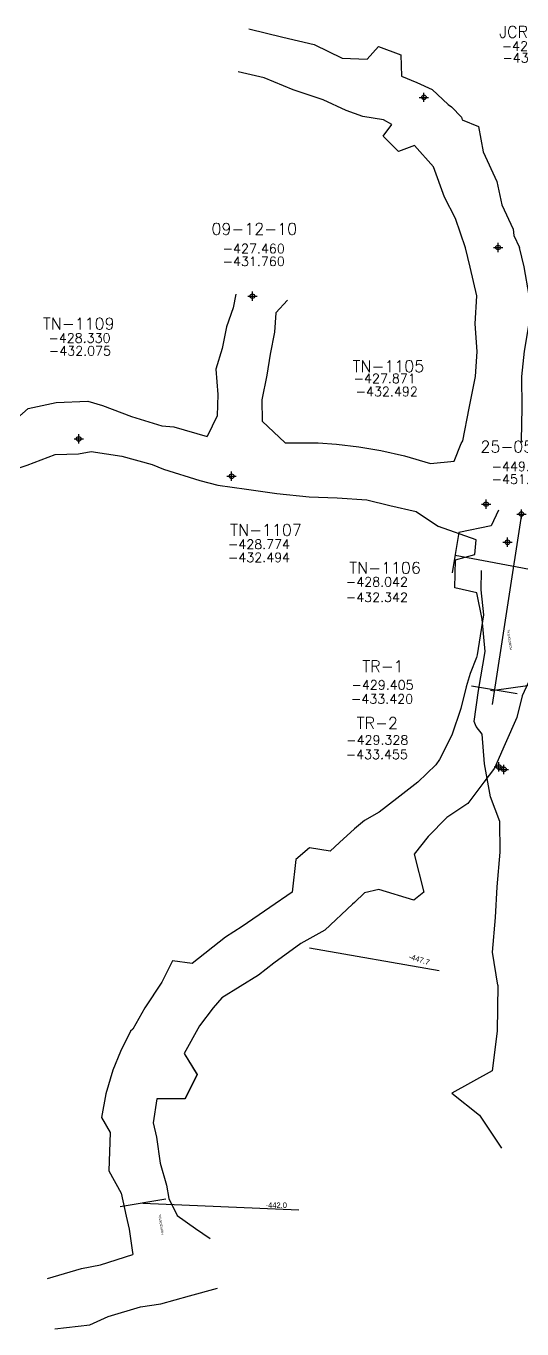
# Model space of a CAD drawing. Extents: x 3 to 13121, y 0 to 10397.
# Drawn here: x 11000.9 to 11054.2, y 9634.1 to 9774.3 of the extents above; entities that cross this region are included whole.
import ezdxf
from ezdxf.enums import TextEntityAlignment as Align

# ---------------------------------------------------------------- set-up
doc = ezdxf.new("R2010")
doc.units = 0
doc.header["$MEASUREMENT"] = 0
doc.header["$PDMODE"] = 34
doc.header["$PDSIZE"] = 0.5
for name, color, linetype in [('F-485-7495-EW-SCR', 4, 'Continuous'), ('F-485-7495-WE-FIC', 138, 'Continuous'), ('R-510-7526-N-SCR', 216, 'Continuous')]:
    doc.layers.add(name, color=color, linetype=linetype)
doc.styles.add('ROMAND', font='romand', dxfattribs={"width": 0.7})
doc.styles.add('ROMANS', font='romans.shx', dxfattribs={"width": 1.65})

# ---------------------------------------------------------------- blocks, each defined once
blk = doc.blocks.new('F2')
blk.add_point((0, 0))
at = {"style": 'ROMAND'}
for tag, height, p in [('NOMBRE', 1.25, (0.2, 6.62)), ('CIELO', 1, (0.14, 4.62)), ('PISO', 1, (0.14, 3.25))]:
    blk.add_attdef(tag, text='', height=height, dxfattribs=at).set_placement(p, align=Align.CENTER)
at = {"style": 'ROMANS', "flags": 1}
for tag, p in [('MINA', (-0.07, -3.26)), ('LOCALIZACION', (-0.07, -4.93)), ('ESTRUCTURA', (-0.07, -6.62)), ('NIVEL', (-0.07, -8.29)), ('OBRA', (-0.07, -10.12)), ('FECHA', (-0.07, -11.79)), ('ATRAS', (-0.07, -13.48)), ('TOPOGRAFO', (2.67, -15.3))]:
    blk.add_attdef(tag, text='', height=1.25, dxfattribs=at).set_placement(p, align=Align.CENTER)

msp = doc.modelspace()

# ---------------------------------------------------------------- linework, layer by layer
at = {"color": 5, "linetype": 'Continuous'}
for points, elevation in [([(11054.19386, 9721.79945), (11051.03888, 9701.28753)], -449.05402), ([(11050.86807, 9702.83159), (11051.27506, 9702.7762)], -447.88916)]:
    msp.add_lwpolyline(points, dxfattribs=dict(at, elevation=elevation))
msp.add_lwpolyline([(11047.05294, 9717.3536), (11058.69664, 9715.18049)], dxfattribs=at)
at = {"color": 0, "linetype": 'Continuous'}
for points, elevation in [([(11051.27596, 9702.85395), (11067.89746, 9705.18045)], -441.999), ([(11053.74378, 9702.42999), (11048.80825, 9703.27938)], -441.999), ([(11053.74378, 9702.42999), (11048.80825, 9703.27938)], -441.999), ([(11031.39768, 9675.09241), (11045.35792, 9672.65291)], -443.34367), ([(11015.92663, 9648.0341), (11010.99337, 9647.2199)], -441.999), ([(11013.46, 9647.627), (11030.22767, 9646.89759)], -441.999)]:
    msp.add_lwpolyline(points, dxfattribs=dict(at, elevation=elevation))
at = {"layer": 'F-485-7495-EW-SCR', "color": 4, "linetype": 'Continuous'}
msp.add_lwpolyline([(11024.84037, 9774.03667), (11028.52382, 9773.12881), (11031.88494, 9772.35423), (11034.91193, 9770.85276), (11037.60332, 9770.77444), (11038.80001, 9772.11459), (11041.20171, 9771.23598), (11041.28044, 9768.93977), (11042.94483, 9768.25613), (11044.57122, 9767.47999), (11046.29725, 9765.87919), (11046.66435, 9765.64617), (11047.72982, 9764.51781), (11047.81435, 9764.23329), (11049.59034, 9763.52243), (11050.09169, 9760.78155), (11051.55714, 9757.60463), (11052.09799, 9755.0819), (11053.29852, 9752.44553), (11053.39108, 9751.77084), (11053.98197, 9750.50032)], dxfattribs=at)
at = {"layer": 'F-485-7495-EW-SCR', "color": 4, "linetype": 'Continuous', "elevation": -429.38554}
msp.add_lwpolyline([(11048.18205, 9750.46976), (11048.18205, 9750.46976), (11047.11333, 9753.60098), (11045.90146, 9755.92436), (11044.72359, 9759.18671), (11042.6885, 9761.47193), (11040.95801, 9760.82396), (11039.31436, 9762.46648), (11040.2418, 9763.73806), (11039.34274, 9764.22221), (11037.11851, 9764.59526), (11035.32367, 9765.22438), (11032.86541, 9766.40059), (11029.62959, 9767.44776), (11026.51907, 9768.76751), (11023.71415, 9769.39593)], dxfattribs=at)
at = {"layer": 'F-485-7495-EW-SCR', "color": 4, "linetype": 'Continuous'}
for points in [[(11047.70589, 9729.40383, -428.2651), (11047.70589, 9729.40383, -428.2651), (11047.89158, 9729.68385, -428.22458), (11048.57314, 9733.18482, -428.68768), (11049.25523, 9736.58586, -428.65469), (11049.44101, 9739.28481, -428.94908), (11049.22522, 9742.28141, -428.73174), (11049.40941, 9745.28013, -428.8144), (11048.6931, 9748.37403, -428.19314), (11048.18205, 9750.46976, -428.511)], [(11047.70589, 9729.40383, -432.8651), (11047.70589, 9729.40383, -432.8651), (11047.89158, 9729.68385, -432.82458), (11048.57314, 9733.18482, -433.08768), (11049.25523, 9736.58586, -433.05469), (11049.44101, 9739.28481, -433.04908), (11049.22522, 9742.28141, -433.03174), (11049.40941, 9745.28013, -432.9144), (11048.6931, 9748.37403, -432.59314), (11048.18205, 9750.46976, -432.411)], [(11054.30455, 9729.53677, -428.2651), (11054.30455, 9729.53677, -428.2651), (11054.1915, 9729.71705, -428.22458), (11054.27307, 9733.21485, -428.68768), (11054.25516, 9736.6122, -428.65469), (11054.54094, 9739.31168, -428.94908), (11055.02513, 9742.31198, -428.73174), (11055.00934, 9745.30964, -428.8144), (11054.49302, 9748.40459, -428.19314), (11053.98197, 9750.50032, -428.511)], [(11054.30455, 9729.53677, -432.8651), (11054.30455, 9729.53677, -432.8651), (11054.1915, 9729.71705, -432.82458), (11054.27307, 9733.21485, -433.08768), (11054.25516, 9736.6122, -433.05469), (11054.54094, 9739.31168, -433.04908), (11055.02513, 9742.31198, -433.03174), (11055.00934, 9745.30964, -432.9144), (11054.49302, 9748.40459, -432.59314), (11053.98197, 9750.50032, -432.411)], [(11023.4536, 9745.45385, -427.46001), (11023.18298, 9743.9821, -427.60395), (11022.44649, 9741.96295, -427.70545), (11021.97376, 9739.61274, -427.53575), (11021.31377, 9737.38435, -427.55645), (11021.50217, 9734.6572, -427.71553), (11021.43822, 9732.35998, -427.73624), (11020.38494, 9730.1556, -428.54611)], [(11023.4536, 9745.45385, -431.76001), (11023.18298, 9743.9821, -431.60395), (11022.44649, 9741.96295, -431.70545), (11021.97376, 9739.61274, -431.73575), (11021.31377, 9737.38435, -431.95645), (11021.50217, 9734.6572, -432.11553), (11021.43822, 9732.35998, -432.33624), (11020.38494, 9730.1556, -432.44611)], [(11029.01663, 9744.81145, -427.46001), (11027.75261, 9743.45441, -427.60395), (11027.61216, 9741.36643, -427.70545), (11027.13943, 9739.01622, -427.53575), (11026.77746, 9736.75342, -427.55645), (11026.27048, 9734.10656, -427.71553), (11026.30587, 9731.79788, -427.73624), (11028.7842, 9729.44678, -432.44521)], [(11029.01663, 9744.81145, -431.76001), (11027.75261, 9743.45441, -431.60395), (11027.61216, 9741.36643, -431.70545), (11027.13943, 9739.01622, -431.73575), (11026.77746, 9736.75342, -431.95645), (11026.27048, 9734.10656, -432.11553), (11026.30587, 9731.79788, -432.33624), (11028.7842, 9729.44678, -428.44521)], [(10993.46494, 9731.06054, -427.55017), (10996.9656, 9731.11293, -427.49913), (10999.87863, 9732.07339, -427.85684), (11001.09335, 9733.15696, -427.73934), (11004.10228, 9733.81609, -427.79559), (11007.54451, 9733.9627, -428.33014)], [(10993.46494, 9731.06054, -432.25017), (10993.46494, 9731.06054, -432.25017), (10996.9656, 9731.11293, -431.99913), (10999.87863, 9732.07339, -432.15684), (11001.09335, 9733.15696, -432.03934), (11004.10228, 9733.81609, -432.19559), (11007.54451, 9733.9627, -432.33014)], [(11007.54451, 9733.9627, -428.33014), (11009.11208, 9733.47719, -427.9243), (11012.22313, 9732.3062, -428.01254), (11015.47875, 9731.30579, -428.20042), (11016.78909, 9731.19187, -428.19578), (11020.38494, 9730.1556, -428.54611)], [(11007.54451, 9733.9627, -432.33014), (11009.11208, 9733.47719, -432.2243), (11012.22313, 9732.3062, -432.31254), (11015.47875, 9731.30579, -432.20042), (11016.78909, 9731.19187, -432.19578), (11020.38494, 9730.1556, -432.44611)], [(11028.7842, 9729.44678, -428.44521), (11032.33525, 9729.45546, -428.74484), (11034.28575, 9729.32225, -429.34345)], [(11028.7842, 9729.44678, -432.44521), (11032.33525, 9729.45546, -432.44484), (11034.28575, 9729.32225, -432.64345)], [(11034.28575, 9729.32225, -429.34345), (11036.69718, 9729.02135, -428.92323), (11039.08007, 9728.62461, -429.003), (11041.62584, 9728.07501, -428.27275), (11044.40168, 9727.2482, -428.22748), (11046.94432, 9727.4881, -428.26511), (11046.94432, 9727.4881, -428.26511)], [(11034.28575, 9729.32225, -432.64345), (11036.69718, 9729.02135, -432.72323), (11039.08007, 9728.62461, -432.603), (11041.62584, 9728.07501, -432.87275), (11044.40168, 9727.2482, -432.72748), (11046.94432, 9727.4881, -432.76511), (11046.94432, 9727.4881, -432.76511)], [(11046.94432, 9727.4881, -432.76511), (11047.70589, 9729.40383, -432.8651)], [(11046.94432, 9727.4881, -428.26511), (11047.70589, 9729.40383, -428.2651)], [(10993.39828, 9726.161, -427.55017), (10996.89486, 9725.91341, -427.49913), (10999.80517, 9726.67389, -427.85684), (11001.01037, 9727.05753, -427.73934), (11004.0261, 9728.21661, -427.79559), (11006.52696, 9728.2826, -428.35914)], [(10993.39828, 9726.161, -432.25017), (10996.89486, 9725.91341, -431.99913), (10999.80517, 9726.67389, -432.15684), (11001.01037, 9727.05753, -432.03934), (11004.0261, 9728.21661, -432.19559), (11006.52696, 9728.2826, -432.05914)], [(11006.52696, 9728.2826, -428.35914), (11007.90291, 9728.52261, -427.9243), (11011.17993, 9728.03166, -428.01254), (11014.45925, 9727.1284, -428.20042), (11015.67476, 9726.62588, -428.19578), (11019.58548, 9725.42265, -428.54611)], [(11006.52696, 9728.2826, -432.05914), (11007.90291, 9728.52261, -432.2243), (11011.17993, 9728.03166, -432.31254), (11014.45925, 9727.1284, -432.20042), (11015.67476, 9726.62588, -432.19578), (11019.58548, 9725.42265, -432.44611)], [(11019.58548, 9725.42265, -428.54611), (11021.52424, 9724.89233, -428.54589), (11024.59759, 9724.47462, -428.34556), (11027.86815, 9724.0236, -428.44521), (11031.35258, 9723.63787, -428.74484), (11034.3773, 9723.53262, -428.94452)], [(11019.58548, 9725.42265, -432.44611), (11021.52424, 9724.89233, -432.44589), (11024.59759, 9724.47462, -432.44556), (11027.86815, 9724.0236, -432.44521), (11031.35258, 9723.63787, -432.44484), (11034.3773, 9723.53262, -432.44452)], [(11034.3773, 9723.53262, -428.94452), (11034.3773, 9723.53262, -428.94452), (11037.55283, 9723.31947, -429.003), (11040.02724, 9722.70803, -428.27275), (11042.86017, 9722.0729, -428.22748), (11045.28569, 9720.45327, -427.86514), (11045.28569, 9720.45327, -427.86514)], [(11034.3773, 9723.53262, -432.44452), (11034.3773, 9723.53262, -432.44452), (11037.55283, 9723.31947, -432.603), (11040.02724, 9722.70803, -432.87275), (11042.86017, 9722.0729, -432.72748), (11045.28569, 9720.45327, -432.36514), (11045.28569, 9720.45327, -432.36514)], [(11049.19556, 9717.42637, -428.04373), (11049.19556, 9717.42637, -428.04373), (11049.31509, 9719.03414, -427.96515), (11045.28569, 9720.45327, -427.86514)], [(11049.19556, 9717.42637, -432.24373), (11049.19556, 9717.42637, -432.24373), (11049.31509, 9719.03414, -432.36515), (11045.28569, 9720.45327, -432.36514)], [(11049.31961, 9698.94209, -433.05623), (11049.09109, 9699.459, -433.14519), (11049.57641, 9702.81561, -432.679), (11050.28498, 9706.99596, -432.37252), (11049.95503, 9710.47591, -432.29626), (11049.38297, 9713.33098, -432.25021), (11047.01313, 9713.84525, -432.26963), (11047.10728, 9716.86211, -432.24949), (11049.19556, 9717.42637, -432.24373)], [(11049.31961, 9698.94209, -429.25623), (11049.09109, 9699.459, -429.24519), (11049.57641, 9702.81561, -428.879), (11050.28498, 9706.99596, -428.67252), (11049.95503, 9710.47591, -428.49626), (11049.38297, 9713.33098, -428.35021), (11047.01313, 9713.84524, -427.96963), (11047.10687, 9716.86164, -427.94949), (11049.19556, 9717.42637, -428.04373)], [(11051.64696, 9671.06813, -434.86613), (11051.08699, 9674.63297, -434.79771), (11051.4174, 9678.36269, -434.42462), (11051.57732, 9681.67941, -434.07024), (11051.90774, 9685.40913, -433.69715), (11051.86818, 9688.71135, -433.64277), (11050.87472, 9691.34328, -433.51645), (11050.21501, 9694.90087, -433.34804), (11049.98322, 9698.08895, -433.19834), (11049.31961, 9698.94209, -433.05623)], [(11051.64696, 9671.06813, -430.56613), (11051.08699, 9674.63297, -430.49771), (11051.4174, 9678.36269, -430.12462), (11051.57732, 9681.67941, -430.27024), (11051.90774, 9685.40913, -429.99715), (11051.86818, 9688.71135, -430.24277), (11050.87472, 9691.34328, -429.31645), (11050.21501, 9694.90087, -429.44804), (11049.98322, 9698.08895, -429.39834), (11049.31961, 9698.94209, -429.25623)], [(11051.64696, 9671.06813, -430.56613), (11051.59961, 9666.12365, -431.19915), (11051.0579, 9661.84602, -431.21918), (11046.68943, 9659.46347, -431.31872), (11049.66454, 9657.07418, -430.86017), (11052.06223, 9653.51729, -431.45925)], [(11051.64696, 9671.06813, -434.86613), (11051.59961, 9666.12365, -435.09915), (11051.0579, 9661.84602, -435.21918), (11046.68943, 9659.46347, -435.41872), (11049.66454, 9657.07418, -435.66017), (11052.06223, 9653.51729, -435.85925)]]:
    msp.add_polyline3d(points, dxfattribs=at)
at = {"layer": 'R-510-7526-N-SCR', "color": 216, "linetype": 'Continuous'}
for points in [[(11051.72884, 9722.21615, -449.05402), (11050.93596, 9720.52561, -448.89561), (11047.46556, 9719.79451, -447.45343), (11047.06574, 9717.42933, -447.37555), (11046.73255, 9715.45835, -447.31066)], [(11051.72884, 9722.21615, -451.85402), (11050.93596, 9720.52561, -453.09561), (11047.46556, 9719.79451, -452.35343), (11047.06574, 9717.42933, -452.57555), (11046.73255, 9715.45835, -452.51066)], [(11049.87661, 9715.73287, -449.44714), (11049.83875, 9713.6212, -449.44865), (11050.11622, 9710.95425, -449.4029), (11049.63906, 9708.00604, -449.41935), (11049.41638, 9706.63022, -449.28702), (11049.36867, 9706.3354, -449.25867), (11048.68751, 9704.63038, -448.88853), (11048.2515, 9703.18823, -449.14676), (11047.67234, 9700.86162, -448.41991), (11046.70161, 9697.9933, -448.23636), (11045.36782, 9695.38543, -447.5717)], [(11049.87661, 9715.73287, -453.34714), (11049.83875, 9713.6212, -453.04865), (11050.11622, 9710.95425, -453.4029), (11049.63906, 9708.00604, -453.31935), (11049.41638, 9706.63022, -453.08702), (11049.36867, 9706.3354, -453.05867), (11048.68751, 9704.63038, -452.88853), (11048.2515, 9703.18823, -452.64676), (11047.67234, 9700.86162, -452.41991), (11046.70161, 9697.9933, -452.13636), (11045.36782, 9695.38543, -451.6717)], [(11055.40468, 9714.83817, -449.44714), (11055.16938, 9712.75845, -449.44865), (11055.34814, 9710.10748, -449.4029), (11055.06841, 9707.12732, -449.41935), (11056.5239, 9705.47989, -449.28702), (11056.47618, 9705.18506, -449.25867), (11054.90659, 9703.62384, -448.88853), (11054.27314, 9702.21364, -449.14676), (11053.69399, 9699.88703, -448.41991), (11052.4271, 9697.06664, -448.23636), (11051.29075, 9694.42682, -447.5717)], [(11055.40468, 9714.83817, -453.34714), (11055.16938, 9712.75845, -453.04865), (11055.34814, 9710.10748, -453.4029), (11055.06841, 9707.12732, -453.31935), (11056.5239, 9705.47989, -453.08702), (11056.47618, 9705.18506, -453.05867), (11054.90659, 9703.62384, -452.88853), (11054.27314, 9702.21364, -452.64676), (11053.69399, 9699.88703, -452.41991), (11052.4271, 9697.06664, -452.13636), (11051.29075, 9694.42682, -451.6717)], [(11045.36782, 9695.38543, -447.5717), (11045.36782, 9695.38543, -447.5717), (11044.99287, 9694.78248, -447.08927), (11043.05688, 9692.91917, -446.55764), (11040.77665, 9691.16028, -445.90144), (11038.87857, 9689.71792, -445.70666), (11037.31148, 9688.80943, -444.88557), (11036.24148, 9687.92314, -444.71361), (11034.62383, 9686.45337, -444.44339), (11033.61762, 9685.49006, -444.27144), (11031.38676, 9685.84966, -443.8872), (11029.92936, 9684.60661, -443.85035)], [(11045.36782, 9695.38543, -451.6717), (11045.36782, 9695.38543, -451.6717), (11044.99287, 9694.78248, -451.28927), (11043.05688, 9692.91917, -450.75764), (11040.77665, 9691.16028, -449.80144), (11038.87857, 9689.71792, -449.30666), (11037.31148, 9688.80943, -448.98557), (11036.24148, 9687.92314, -448.81361), (11034.62383, 9686.45337, -448.64339), (11033.61762, 9685.49006, -448.37144), (11031.38676, 9685.84966, -448.0872), (11029.92942, 9684.60668, -448.05035)], [(11051.29075, 9694.42682, -447.5717), (11050.13101, 9692.93552, -447.43319), (11048.43753, 9690.62384, -447.08927), (11046.18259, 9689.14559, -446.55764), (11044.15752, 9687.07865, -445.90144), (11042.64218, 9685.17422, -445.70666), (11043.69048, 9681.10824, -444.88557), (11042.62048, 9680.22194, -444.71361), (11038.83397, 9681.37058, -444.44339), (11037.31744, 9681.02337, -444.27144), (11036.2348, 9679.99675, -443.8872), (11036.00551, 9679.80683, -443.85035)], [(11051.29075, 9694.42682, -451.6717), (11050.13101, 9692.93552, -451.83319), (11048.43753, 9690.62384, -451.28927), (11046.18259, 9689.14559, -450.75764), (11044.15752, 9687.07865, -449.80144), (11042.64218, 9685.17422, -449.30666), (11043.69048, 9681.10824, -448.98557), (11042.62048, 9680.22194, -448.81361), (11038.83397, 9681.37058, -448.64339), (11037.31744, 9681.02337, -448.37144), (11036.2348, 9679.99675, -448.0872), (11036.00551, 9679.80683, -448.05035)], [(11029.92942, 9684.60668, -448.05035), (11029.5065, 9681.08745, -447.9394), (11027.1203, 9679.42909, -447.70288), (11024.14014, 9677.39135, -446.70928), (11022.35821, 9676.2532, -446.23801), (11018.75319, 9673.41364, -446.06285), (11016.65185, 9673.71587, -445.94867), (11015.49147, 9671.39742, -445.35293), (11013.66158, 9668.63456, -444.89195), (11012.36042, 9666.32687, -444.58806), (11012.13382, 9666.1318, -444.56359), (11011.03816, 9663.94828, -444.09122)], [(11029.92936, 9684.60661, -443.85035), (11029.5065, 9681.08745, -443.6394), (11027.1203, 9679.42909, -443.20288), (11024.14014, 9677.39135, -442.40928), (11022.35821, 9676.2532, -442.13801), (11018.75319, 9673.41364, -441.96285), (11016.65185, 9673.71587, -441.84867), (11015.49147, 9671.39742, -441.05293), (11013.66158, 9668.63456, -440.59195), (11012.36042, 9666.32687, -440.18806), (11012.13382, 9666.1318, -440.16359), (11011.03816, 9663.94828, -439.79122)], [(11036.00551, 9679.80683, -443.85035), (11033.02956, 9676.99501, -443.6394), (11030.44764, 9675.56402, -443.20288), (11027.53271, 9673.45049, -442.40928), (11025.88127, 9672.16076, -442.13801), (11021.95004, 9669.70013, -441.96285), (11021.02306, 9668.63822, -441.84867), (11019.53647, 9666.6987, -441.05293), (11017.9023, 9663.70848, -440.59195), (11019.28834, 9661.44865, -440.18806), (11017.97831, 9658.8322, -440.16359), (11014.93931, 9658.83, -439.4062)], [(11036.00551, 9679.80683, -448.05035), (11033.02956, 9676.99501, -447.9394), (11030.44764, 9675.56402, -447.70288), (11027.53271, 9673.45049, -446.70928), (11025.88127, 9672.16076, -446.23801), (11021.95004, 9669.70013, -446.06285), (11021.02306, 9668.63822, -445.94867), (11019.53647, 9666.6987, -445.35293), (11017.9023, 9663.70848, -444.89195), (11019.29179, 9661.42766, -444.58806), (11017.99302, 9658.8445, -444.56359), (11014.93931, 9658.83, -443.8062)], [(11011.03816, 9663.94828, -439.79122), (11010.22849, 9661.92156, -439.60855), (11009.46765, 9659.38766, -439.4062), (11009.00527, 9656.82334, -439.10385), (11009.94763, 9655.2207, -439.0448)], [(11011.03816, 9663.94828, -444.09122), (11010.22849, 9661.92156, -443.90855), (11009.46765, 9659.38766, -443.8062), (11009.00527, 9656.82334, -443.60385), (11009.94763, 9655.2207, -443.3448)], [(11014.93931, 9658.83, -443.8062), (11014.57641, 9656.25555, -443.60385), (11014.92186, 9654.71374, -443.3448)], [(11014.93931, 9658.83, -439.4062), (11014.57641, 9656.25555, -439.10385), (11014.92186, 9654.71374, -439.0448)], [(11009.94763, 9655.2207, -439.0448), (11009.78338, 9651.07789, -438.23839), (11011.11372, 9648.69795, -438.01152), (11011.64574, 9646.20692, -437.70344), (11011.96367, 9644.81222, -437.54236), (11012.31268, 9642.55847, -437.44838), (11012.3722, 9642.08789, -437.05945)], [(11009.94763, 9655.2207, -443.3448), (11009.78338, 9651.07789, -442.33839), (11011.11372, 9648.69795, -442.21152), (11011.64574, 9646.20692, -442.10344), (11011.96367, 9644.81222, -441.94236), (11012.31268, 9642.55847, -441.84838), (11012.3722, 9642.08789, -442.15945)], [(11014.92186, 9654.71374, -439.0448), (11014.92186, 9654.71374, -439.0448), (11015.31056, 9651.93469, -438.01152), (11016.00096, 9649.56579, -437.70344), (11016.2397, 9648.11002, -437.54236), (11017.14302, 9646.28377, -437.44838), (11019.10039, 9644.892, -437.3403)], [(11014.92186, 9654.71374, -443.3448), (11014.92186, 9654.71374, -443.3448), (11015.31056, 9651.93469, -442.21152), (11016.00096, 9649.56579, -442.10344), (11016.2397, 9648.11002, -441.94236), (11017.14302, 9646.28377, -441.84838), (11019.10039, 9644.892, -441.8403)], [(11019.10039, 9644.892, -437.3403), (11020.68674, 9643.82168, -437.56155)], [(11019.10039, 9644.892, -441.8403), (11020.68674, 9643.82168, -440.46155)], [(11003.1732, 9639.51584, -437.88652), (11006.84988, 9640.56445, -437.95569), (11008.90749, 9640.96952, -438.00445), (11012.3722, 9642.08789, -437.05945)], [(11003.1732, 9639.51584, -442.28652), (11006.84988, 9640.56445, -442.45569), (11008.90749, 9640.96952, -442.40445), (11012.3722, 9642.08789, -442.15945)], [(11003.97702, 9634.0749, -437.88652), (11007.74139, 9634.52995, -437.95569), (11009.72594, 9635.42965, -438.00445), (11013.20526, 9636.4491, -437.05945), (11015.37617, 9636.76982, -437.11529), (11018.4754, 9637.63203, -436.84196), (11021.47595, 9638.47967, -437.56155)], [(11003.97702, 9634.0749, -442.28652), (11007.74139, 9634.52995, -442.45569), (11009.72594, 9635.42965, -442.40445), (11013.20526, 9636.4491, -442.15945), (11015.37617, 9636.76982, -442.31529), (11018.4754, 9637.63203, -441.94196), (11021.47595, 9638.47967, -440.46155)]]:
    msp.add_polyline3d(points, dxfattribs=at)

# ---------------------------------------------------------------- block references
at = {"color": 5, "linetype": 'Continuous'}
msp.add_blockref('F2', (11054.19386, 9721.79945, -449.05402), dxfattribs=at).add_auto_attribs({'NOMBRE': '25-05-12', 'CIELO': '-449.054', 'PISO': '-451.854'})
at = {"layer": 'F-485-7495-WE-FIC', "color": 8, "linetype": 'Continuous'}
ref = msp.add_blockref('F2', (11043.699, 9766.653, -426.656), dxfattribs=at)
ref.add_attrib('NOMBRE', 'JCR-1099', dxfattribs={"layer": '0', "height": 1.25, "style": 'ROMAND'}).set_placement((11056.19421, 9773.0758, -426.656), align=Align.CENTER)
ref.add_attrib('CIELO', '-426.656', dxfattribs={"layer": '0', "height": 1, "style": 'ROMAND'}).set_placement((11055.42072, 9771.67042, -426.656), align=Align.CENTER)
ref.add_attrib('PISO', '-430.680', dxfattribs={"layer": '0', "height": 1, "style": 'ROMAND'}).set_placement((11055.49104, 9770.40558, -426.656), align=Align.CENTER)
ref = msp.add_blockref('F2', (11051.682, 9750.4882, -428.516), dxfattribs=at)
ref.add_attrib('NOMBRE', 'JCR-1104', dxfattribs={"layer": '0', "height": 1.25, "style": 'ROMAND'}).set_placement((11065.4761, 9753.25998, -428.516), align=Align.CENTER)
ref.add_attrib('CIELO', '-428.516', dxfattribs={"layer": '0', "height": 1, "style": 'ROMAND'}).set_placement((11065.26515, 9751.78433, -428.516), align=Align.CENTER)
ref.add_attrib('PISO', '-432.456', dxfattribs={"layer": '0', "height": 1, "style": 'ROMAND'}).set_placement((11065.33547, 9750.23842, -428.516), align=Align.CENTER)
msp.add_blockref('F2', (11025.24171, 9745.24737, -427.46001), dxfattribs=at).add_auto_attribs({'NOMBRE': '09-12-10', 'CIELO': '-427.460', 'PISO': '-431.760'})
ref = msp.add_blockref('F2', (11006.54873, 9729.88245, -428.33014), dxfattribs=at)
ref.add_attrib('NOMBRE', 'TN-1109', dxfattribs={"layer": '0', "height": 1.25, "style": 'ROMAND'}).set_placement((11006.54443, 9741.66062, -428.33014), align=Align.CENTER)
ref.add_attrib('CIELO', '-428.330', dxfattribs={"layer": '0', "height": 1, "style": 'ROMAND'}).set_placement((11006.63251, 9740.24384, -428.33014), align=Align.CENTER)
ref.add_attrib('PISO', '-432.075', dxfattribs={"layer": '0', "height": 1, "style": 'ROMAND'}).set_placement((11006.68, 9738.86848, -428.33014), align=Align.CENTER)
ref = msp.add_blockref('F2', (11050.38832, 9722.85648, -427.87082), dxfattribs=at)
ref.add_attrib('NOMBRE', 'TN-1105', dxfattribs={"layer": '0', "height": 1.25, "style": 'ROMAND'}).set_placement((11039.8735, 9737.08259, -427.87082), align=Align.CENTER)
ref.add_attrib('CIELO', '-427.871', dxfattribs={"layer": '0', "height": 1, "style": 'ROMAND'}).set_placement((11039.48181, 9735.8929, -427.87082), align=Align.CENTER)
ref.add_attrib('PISO', '-432.492', dxfattribs={"layer": '0', "height": 1, "style": 'ROMAND'}).set_placement((11039.69807, 9734.48816, -427.87082), align=Align.CENTER)
ref = msp.add_blockref('F2', (11023.00366, 9725.86661, -428.77376), dxfattribs=at)
ref.add_attrib('NOMBRE', 'TN-1107', dxfattribs={"layer": '0', "height": 1.25, "style": 'ROMAND'}).set_placement((11026.70094, 9719.45903, -428.77376), align=Align.CENTER)
ref.add_attrib('CIELO', '-428.774', dxfattribs={"layer": '0', "height": 1, "style": 'ROMAND'}).set_placement((11025.95422, 9718.04124, -428.77376), align=Align.CENTER)
ref.add_attrib('PISO', '-432.494', dxfattribs={"layer": '0', "height": 1, "style": 'ROMAND'}).set_placement((11025.95422, 9716.62345, -428.77376), align=Align.CENTER)
ref = msp.add_blockref('F2', (11052.69751, 9718.76042, -428.04227), dxfattribs=at)
ref.add_attrib('NOMBRE', 'TN-1106', dxfattribs={"layer": '0', "height": 1.25, "style": 'ROMAND'}).set_placement((11039.51313, 9715.37959, -428.04227), align=Align.CENTER)
ref.add_attrib('CIELO', '-428.042', dxfattribs={"layer": '0', "height": 1, "style": 'ROMAND'}).set_placement((11038.64119, 9713.99997, -428.04227), align=Align.CENTER)
ref.add_attrib('PISO', '-432.342', dxfattribs={"layer": '0', "height": 1, "style": 'ROMAND'}).set_placement((11038.64119, 9712.32991, -428.04227), align=Align.CENTER)
ref = msp.add_blockref('F2', (11051.75236, 9694.57074, -429.4051), dxfattribs=at)
ref.add_attrib('NOMBRE', 'TR-1', dxfattribs={"layer": '0', "height": 1.25, "style": 'ROMAND'}).set_placement((11039.29283, 9704.77705, -429.4051), align=Align.CENTER)
ref.add_attrib('CIELO', '-429.405', dxfattribs={"layer": '0', "height": 1, "style": 'ROMAND'}).set_placement((11039.24576, 9702.89608, -429.4051), align=Align.CENTER)
ref.add_attrib('PISO', '-433.420', dxfattribs={"layer": '0', "height": 1, "style": 'ROMAND'}).set_placement((11039.19867, 9701.3913, -429.4051), align=Align.CENTER)
ref = msp.add_blockref('F2', (11052.31118, 9694.30306, -429.32835), dxfattribs=at)
ref.add_attrib('NOMBRE', 'TR-2', dxfattribs={"layer": '0', "height": 1.25, "style": 'ROMAND'}).set_placement((11038.6807, 9698.66388, -429.32835), align=Align.CENTER)
ref.add_attrib('CIELO', '-429.328', dxfattribs={"layer": '0', "height": 1, "style": 'ROMAND'}).set_placement((11038.6807, 9696.971, -429.32835), align=Align.CENTER)
ref.add_attrib('PISO', '-433.455', dxfattribs={"layer": '0', "height": 1, "style": 'ROMAND'}).set_placement((11038.6336, 9695.4192, -429.32835), align=Align.CENTER)

# ---------------------------------------------------------------- texts
at = {"color": 0, "linetype": 'Continuous', "attachment_point": 1}
for s, insert, char_height, width, rotation in [('HORIZONTAL', (11052.95786, 9707.15089), 0.249288, 2.7672928, 98.6490583), ('-447.7', (11042.18775, 9674.48106, -1.34467), 0.58848, 6.2897351, 342.5313185), ('HORIZONTAL', (11015.44676, 9644.21582), 0.249288, 2.7672928, 98.6490583)]:
    msp.add_mtext(s, dxfattribs=dict(at, insert=insert, char_height=char_height, width=width, rotation=rotation))
at = {"color": 0, "linetype": 'Continuous', "insert": (11026.65492, 9647.68979), "char_height": 0.58848, "width": 6.2897351, "attachment_point": 1}
msp.add_mtext('-442.0', dxfattribs=at)

doc.saveas('drawing.dxf')
